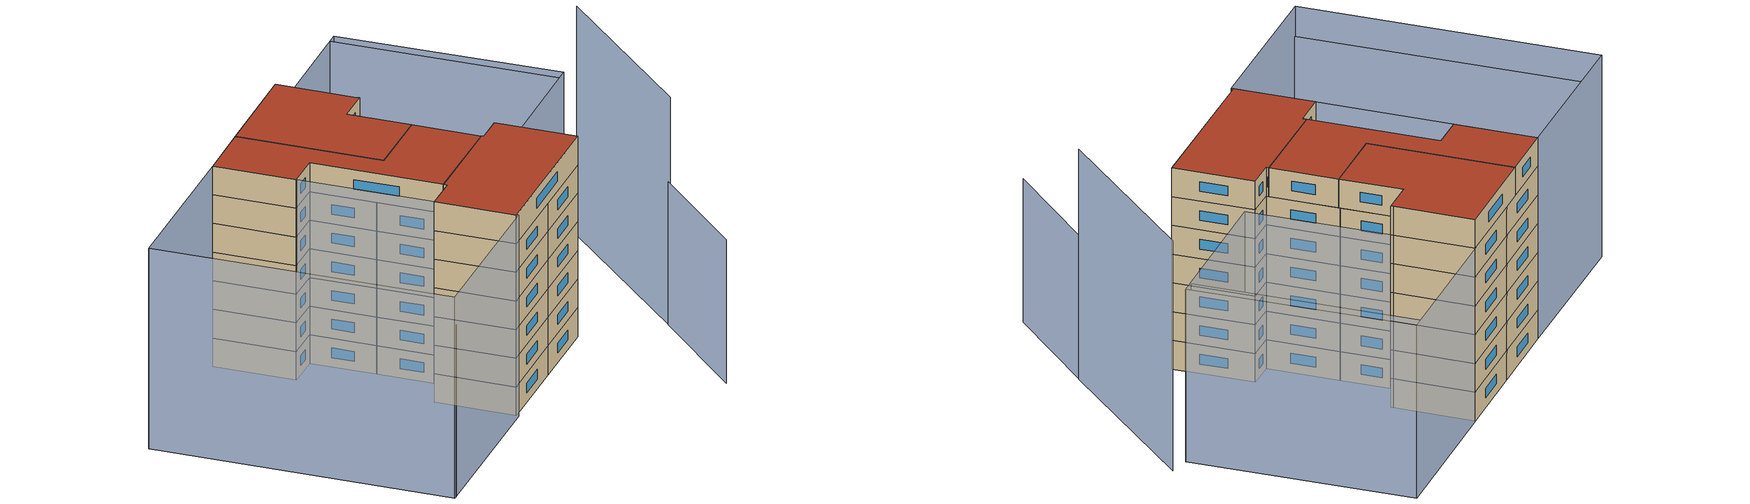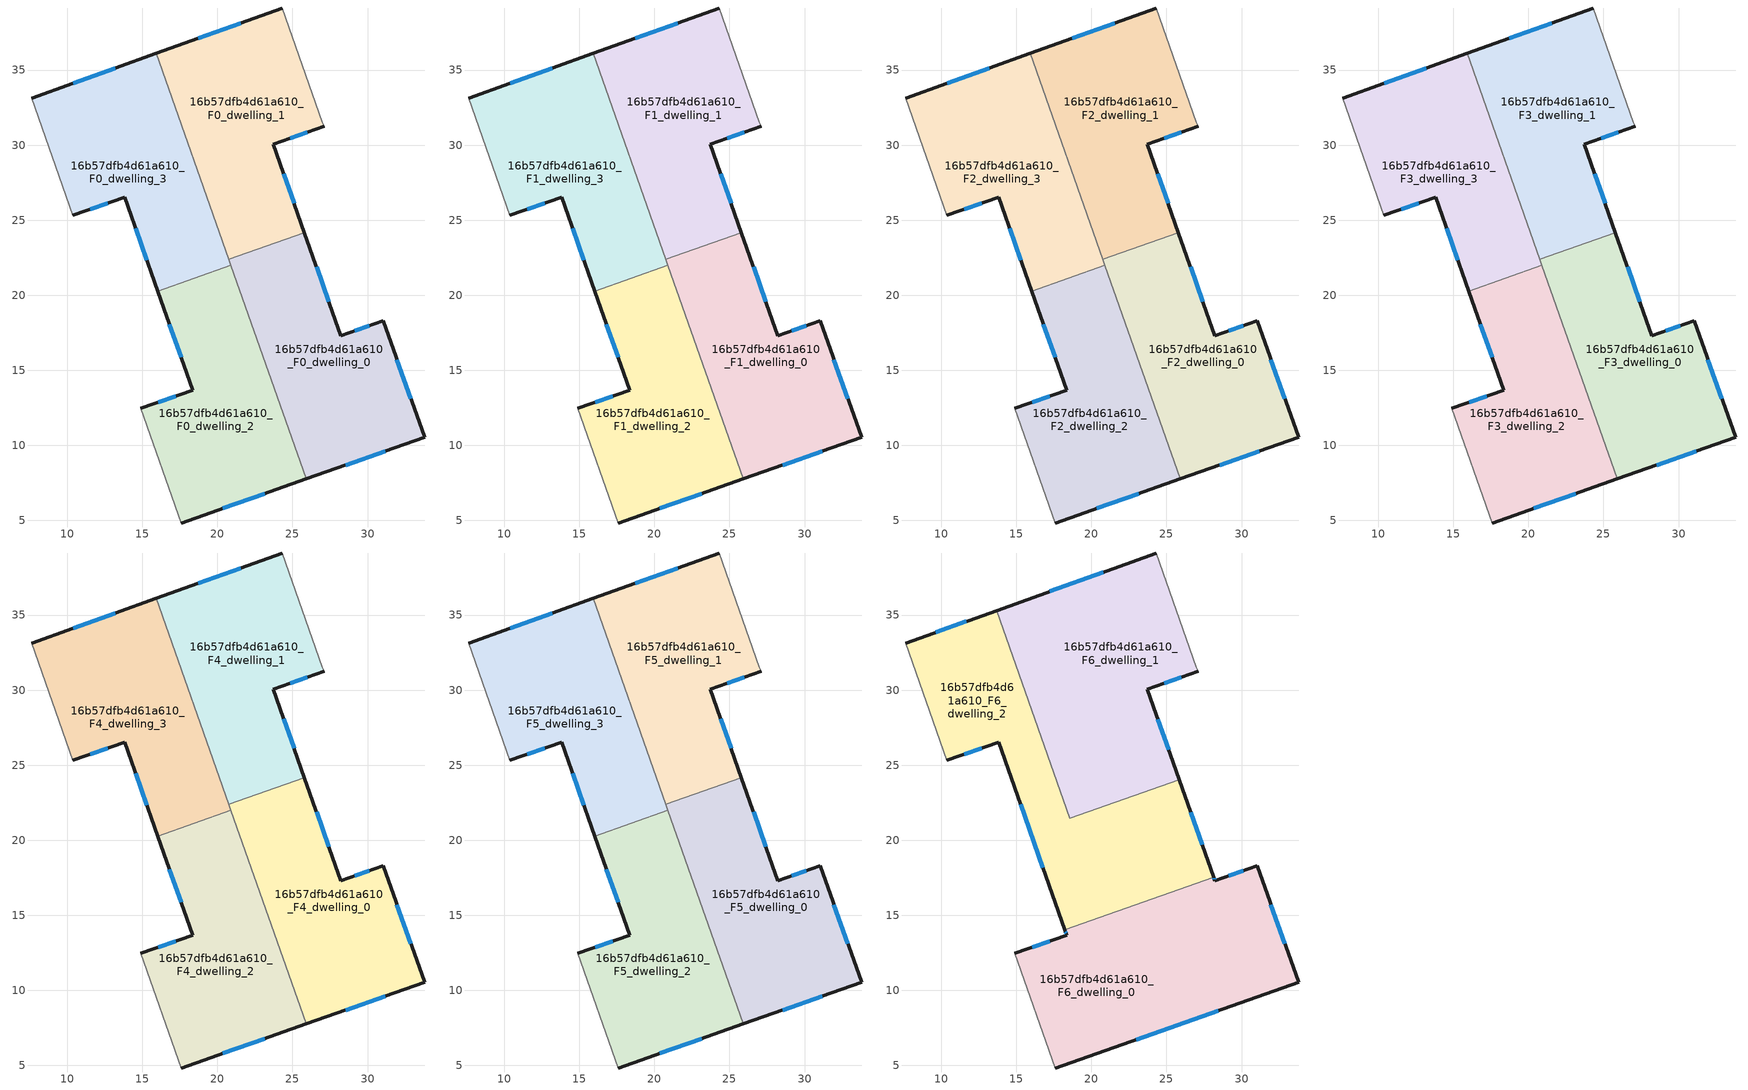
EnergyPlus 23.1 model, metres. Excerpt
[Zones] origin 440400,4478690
16b57dfb4d61a610_F0_dwelling_0
 floor ground (EU_floor_Construction): 31.04,18.29 33.81,10.54 25.92,7.76 20.77,22.39 25.8,24.17 28.23,17.31 z0
 wall outside (EU_wall_Construction): 25.92,7.76 33.81,10.54 31.04,18.29 28.23,17.31 25.8,24.17 z0:3
 wall to 16b57dfb4d61a610_F0_dwelling_1 (EU_wall_Construction): 25.8,24.17 20.77,22.39 z0:3
 wall to 16b57dfb4d61a610_F0_dwelling_2 (EU_wall_Construction): 20.91,21.99 25.92,7.76 z0:3
 wall to 16b57dfb4d61a610_F0_dwelling_3 (EU_wall_Construction): 20.77,22.39 20.91,21.99 z0:3
 window (EU_Window_Construction): 28.54,8.68 31.2,9.62 / 27.42,19.58 26.6,21.89 / 30.11,17.96 29.16,17.63 / 32.89,13.11 31.96,15.72 z0.99:2.01
16b57dfb4d61a610_F0_dwelling_1
 floor ground (EU_floor_Construction): 24.33,39.13 27,31.51 27.11,31.25 23.72,30.06 25.8,24.17 20.77,22.39 15.93,36.11 z0
 wall outside (EU_wall_Construction): 24.33,39.13 15.93,36.11 / 25.8,24.17 23.72,30.06 27.11,31.25 z0:3
 wall adiabatic (EU_wall_Construction): 27.11,31.25 27,31.51 24.33,39.13 z0:3
 wall to 16b57dfb4d61a610_F0_dwelling_3 (EU_wall_Construction): 15.93,36.11 20.77,22.39 z0:3
 window (EU_Window_Construction): 21.55,38.13 18.71,37.11 / 24.84,30.45 25.98,30.86 / 25.11,26.12 24.41,28.1 z0.99:2.01
16b57dfb4d61a610_F0_dwelling_2
 floor ground (EU_floor_Construction): 20.91,21.99 25.92,7.76 17.6,4.83 14.91,12.48 18.35,13.67 16.03,20.27 z0
 wall outside (EU_wall_Construction): 17.6,4.83 25.92,7.76 / 16.03,20.27 18.35,13.67 14.91,12.48 z0:3
 wall to 16b57dfb4d61a610_F0_dwelling_3 (EU_wall_Construction): 20.91,21.99 16.03,20.27 z0:3
 wall adiabatic (EU_wall_Construction): 14.91,12.48 17.6,4.83 z0:3
 window (EU_Window_Construction): 20.36,5.8 23.17,6.79 / 17.21,13.28 16.05,12.87 / 16.8,18.08 17.58,15.86 z0.99:2.01
16b57dfb4d61a610_F0_dwelling_3
 floor ground (EU_floor_Construction): 15.93,36.11 20.91,21.99 16.03,20.27 13.83,26.52 10.38,25.31 7.64,33.13 z0
 wall outside (EU_wall_Construction): 15.93,36.11 7.64,33.13 / 10.38,25.31 13.83,26.52 16.03,20.27 z0:3
 wall adiabatic (EU_wall_Construction): 7.64,33.13 10.38,25.31 z0:3
 window (EU_Window_Construction): 13.18,35.12 10.39,34.12 / 14.55,24.45 15.3,22.34 / 11.52,25.71 12.68,26.12 z0.99:2.01
16b57dfb4d61a610_F1_dwelling_0
 floor to 16b57dfb4d61a610_F0_dwelling_0 (EU_floor_Construction): 31.04,18.29 33.81,10.54 25.92,7.76 20.77,22.39 25.8,24.17 28.23,17.31 z3
 wall outside (EU_wall_Construction): 25.92,7.76 33.81,10.54 31.04,18.29 28.23,17.31 25.8,24.17 z3:6
 wall to 16b57dfb4d61a610_F1_dwelling_1 (EU_wall_Construction): 25.8,24.17 20.77,22.39 z3:6
 wall to 16b57dfb4d61a610_F1_dwelling_2 (EU_wall_Construction): 20.91,21.99 25.92,7.76 z3:6
 wall to 16b57dfb4d61a610_F1_dwelling_3 (EU_wall_Construction): 20.77,22.39 20.91,21.99 z3:6
 window (EU_Window_Construction): 28.54,8.68 31.2,9.62 / 27.42,19.58 26.6,21.89 / 30.11,17.96 29.16,17.63 / 32.89,13.11 31.96,15.72 z3.99:5.01
16b57dfb4d61a610_F1_dwelling_1
 floor to 16b57dfb4d61a610_F0_dwelling_1 (EU_floor_Construction): 24.33,39.13 27,31.51 27.11,31.25 23.72,30.06 25.8,24.17 20.77,22.39 15.93,36.11 z3
 wall outside (EU_wall_Construction): 24.33,39.13 15.93,36.11 / 25.8,24.17 23.72,30.06 27.11,31.25 z3:6
 wall adiabatic (EU_wall_Construction): 27.11,31.25 27,31.51 24.33,39.13 z3:6
 wall to 16b57dfb4d61a610_F1_dwelling_3 (EU_wall_Construction): 15.93,36.11 20.77,22.39 z3:6
 window (EU_Window_Construction): 21.55,38.13 18.71,37.11 / 24.84,30.45 25.98,30.86 / 25.11,26.12 24.41,28.1 z3.99:5.01
16b57dfb4d61a610_F1_dwelling_2
 floor to 16b57dfb4d61a610_F0_dwelling_2 (EU_floor_Construction): 20.91,21.99 25.92,7.76 17.6,4.83 14.91,12.48 18.35,13.67 16.03,20.27 z3
 wall outside (EU_wall_Construction): 17.6,4.83 25.92,7.76 / 16.03,20.27 18.35,13.67 14.91,12.48 z3:6
 wall to 16b57dfb4d61a610_F1_dwelling_3 (EU_wall_Construction): 20.91,21.99 16.03,20.27 z3:6
 wall adiabatic (EU_wall_Construction): 14.91,12.48 17.6,4.83 z3:6
 window (EU_Window_Construction): 20.36,5.8 23.17,6.79 / 17.21,13.28 16.05,12.87 / 16.8,18.08 17.58,15.86 z3.99:5.01
16b57dfb4d61a610_F1_dwelling_3
 floor to 16b57dfb4d61a610_F0_dwelling_3 (EU_floor_Construction): 15.93,36.11 20.91,21.99 16.03,20.27 13.83,26.52 10.38,25.31 7.64,33.13 z3
 wall outside (EU_wall_Construction): 15.93,36.11 7.64,33.13 / 10.38,25.31 13.83,26.52 16.03,20.27 z3:6
 wall adiabatic (EU_wall_Construction): 7.64,33.13 10.38,25.31 z3:6
 window (EU_Window_Construction): 13.18,35.12 10.39,34.12 / 14.55,24.45 15.3,22.34 / 11.52,25.71 12.68,26.12 z3.99:5.01
16b57dfb4d61a610_F2_dwelling_0
 floor to 16b57dfb4d61a610_F1_dwelling_0 (EU_floor_Construction): 31.04,18.29 33.81,10.54 25.92,7.76 20.77,22.39 25.8,24.17 28.23,17.31 z6
 wall outside (EU_wall_Construction): 25.92,7.76 33.81,10.54 31.04,18.29 28.23,17.31 25.8,24.17 z6:9
 wall to 16b57dfb4d61a610_F2_dwelling_1 (EU_wall_Construction): 25.8,24.17 20.77,22.39 z6:9
 wall to 16b57dfb4d61a610_F2_dwelling_2 (EU_wall_Construction): 20.91,21.99 25.92,7.76 z6:9
 wall to 16b57dfb4d61a610_F2_dwelling_3 (EU_wall_Construction): 20.77,22.39 20.91,21.99 z6:9
 window (EU_Window_Construction): 28.54,8.68 31.2,9.62 / 27.42,19.58 26.6,21.89 / 30.11,17.96 29.16,17.63 / 32.89,13.11 31.96,15.72 z6.99:8.01
16b57dfb4d61a610_F2_dwelling_1
 floor to 16b57dfb4d61a610_F1_dwelling_1 (EU_floor_Construction): 24.33,39.13 27,31.51 27.11,31.25 23.72,30.06 25.8,24.17 20.77,22.39 15.93,36.11 z6
 wall outside (EU_wall_Construction): 24.33,39.13 15.93,36.11 / 25.8,24.17 23.72,30.06 27.11,31.25 z6:9
 wall adiabatic (EU_wall_Construction): 27.11,31.25 27,31.51 24.33,39.13 z6:9
 wall to 16b57dfb4d61a610_F2_dwelling_3 (EU_wall_Construction): 15.93,36.11 20.77,22.39 z6:9
 window (EU_Window_Construction): 21.55,38.13 18.71,37.11 / 24.84,30.45 25.98,30.86 / 25.11,26.12 24.41,28.1 z6.99:8.01
16b57dfb4d61a610_F2_dwelling_2
 floor to 16b57dfb4d61a610_F1_dwelling_2 (EU_floor_Construction): 20.91,21.99 25.92,7.76 17.6,4.83 14.91,12.48 18.35,13.67 16.03,20.27 z6
 wall outside (EU_wall_Construction): 17.6,4.83 25.92,7.76 / 16.03,20.27 18.35,13.67 14.91,12.48 z6:9
 wall to 16b57dfb4d61a610_F2_dwelling_3 (EU_wall_Construction): 20.91,21.99 16.03,20.27 z6:9
 wall adiabatic (EU_wall_Construction): 14.91,12.48 17.6,4.83 z6:9
 window (EU_Window_Construction): 20.36,5.8 23.17,6.79 / 17.21,13.28 16.05,12.87 / 16.8,18.08 17.58,15.86 z6.99:8.01
16b57dfb4d61a610_F2_dwelling_3
 floor to 16b57dfb4d61a610_F1_dwelling_3 (EU_floor_Construction): 15.93,36.11 20.91,21.99 16.03,20.27 13.83,26.52 10.38,25.31 7.64,33.13 z6
 wall outside (EU_wall_Construction): 15.93,36.11 7.64,33.13 / 10.38,25.31 13.83,26.52 16.03,20.27 z6:9
 wall adiabatic (EU_wall_Construction): 7.64,33.13 10.38,25.31 z6:9
 window (EU_Window_Construction): 13.18,35.12 10.39,34.12 / 14.55,24.45 15.3,22.34 / 11.52,25.71 12.68,26.12 z6.99:8.01
16b57dfb4d61a610_F3_dwelling_0
 floor to 16b57dfb4d61a610_F2_dwelling_0 (EU_floor_Construction): 31.04,18.29 33.81,10.54 25.92,7.76 20.77,22.39 25.8,24.17 28.23,17.31 z9
 wall outside (EU_wall_Construction): 25.92,7.76 33.81,10.54 31.04,18.29 28.23,17.31 25.8,24.17 z9:12
 wall to 16b57dfb4d61a610_F3_dwelling_1 (EU_wall_Construction): 25.8,24.17 20.77,22.39 z9:12
 wall to 16b57dfb4d61a610_F3_dwelling_2 (EU_wall_Construction): 20.91,21.99 25.92,7.76 z9:12
 wall to 16b57dfb4d61a610_F3_dwelling_3 (EU_wall_Construction): 20.77,22.39 20.91,21.99 z9:12
 window (EU_Window_Construction): 28.54,8.68 31.2,9.62 / 27.42,19.58 26.6,21.89 / 30.11,17.96 29.16,17.63 / 32.89,13.11 31.96,15.72 z9.99:11.01
16b57dfb4d61a610_F3_dwelling_1
 floor to 16b57dfb4d61a610_F2_dwelling_1 (EU_floor_Construction): 24.33,39.13 27,31.51 27.11,31.25 23.72,30.06 25.8,24.17 20.77,22.39 15.93,36.11 z9
 wall outside (EU_wall_Construction): 24.33,39.13 15.93,36.11 / 25.8,24.17 23.72,30.06 27.11,31.25 z9:12
 wall adiabatic (EU_wall_Construction): 27.11,31.25 27,31.51 24.33,39.13 z9:12
 wall to 16b57dfb4d61a610_F3_dwelling_3 (EU_wall_Construction): 15.93,36.11 20.77,22.39 z9:12
 window (EU_Window_Construction): 21.55,38.13 18.71,37.11 / 24.84,30.45 25.98,30.86 / 25.11,26.12 24.41,28.1 z9.99:11.01
16b57dfb4d61a610_F3_dwelling_2
 floor to 16b57dfb4d61a610_F2_dwelling_2 (EU_floor_Construction): 20.91,21.99 25.92,7.76 17.6,4.83 14.91,12.48 18.35,13.67 16.03,20.27 z9
 wall outside (EU_wall_Construction): 17.6,4.83 25.92,7.76 / 16.03,20.27 18.35,13.67 14.91,12.48 z9:12
 wall to 16b57dfb4d61a610_F3_dwelling_3 (EU_wall_Construction): 20.91,21.99 16.03,20.27 z9:12
 wall adiabatic (EU_wall_Construction): 14.91,12.48 17.6,4.83 z9:12
 window (EU_Window_Construction): 20.36,5.8 23.17,6.79 / 17.21,13.28 16.05,12.87 / 16.8,18.08 17.58,15.86 z9.99:11.01
16b57dfb4d61a610_F3_dwelling_3
 floor to 16b57dfb4d61a610_F2_dwelling_3 (EU_floor_Construction): 15.93,36.11 20.91,21.99 16.03,20.27 13.83,26.52 10.38,25.31 7.64,33.13 z9
 wall outside (EU_wall_Construction): 15.93,36.11 7.64,33.13 / 10.38,25.31 13.83,26.52 16.03,20.27 z9:12
 wall adiabatic (EU_wall_Construction): 7.64,33.13 10.38,25.31 z9:12
 window (EU_Window_Construction): 13.18,35.12 10.39,34.12 / 14.55,24.45 15.3,22.34 / 11.52,25.71 12.68,26.12 z9.99:11.01
16b57dfb4d61a610_F4_dwelling_0
 floor to 16b57dfb4d61a610_F3_dwelling_0 (EU_floor_Construction): 31.04,18.29 33.81,10.54 25.92,7.76 20.77,22.39 25.8,24.17 28.23,17.31 z12
 wall outside (EU_wall_Construction): 25.92,7.76 33.81,10.54 31.04,18.29 28.23,17.31 25.8,24.17 z12:15
 wall to 16b57dfb4d61a610_F4_dwelling_1 (EU_wall_Construction): 25.8,24.17 20.77,22.39 z12:15
 wall to 16b57dfb4d61a610_F4_dwelling_2 (EU_wall_Construction): 20.91,21.99 25.92,7.76 z12:15
 wall to 16b57dfb4d61a610_F4_dwelling_3 (EU_wall_Construction): 20.77,22.39 20.91,21.99 z12:15
 window (EU_Window_Construction): 28.54,8.68 31.2,9.62 / 27.42,19.58 26.6,21.89 / 30.11,17.96 29.16,17.63 / 32.89,13.11 31.96,15.72 z12.99:14.01
16b57dfb4d61a610_F4_dwelling_1
 floor to 16b57dfb4d61a610_F3_dwelling_1 (EU_floor_Construction): 24.33,39.13 27,31.51 27.11,31.25 23.72,30.06 25.8,24.17 20.77,22.39 15.93,36.11 z12
 wall outside (EU_wall_Construction): 24.33,39.13 15.93,36.11 / 25.8,24.17 23.72,30.06 27.11,31.25 z12:15
 wall adiabatic (EU_wall_Construction): 27.11,31.25 27,31.51 24.33,39.13 z12:15
 wall to 16b57dfb4d61a610_F4_dwelling_3 (EU_wall_Construction): 15.93,36.11 20.77,22.39 z12:15
 window (EU_Window_Construction): 21.55,38.13 18.71,37.11 / 24.84,30.45 25.98,30.86 / 25.11,26.12 24.41,28.1 z12.99:14.01
16b57dfb4d61a610_F4_dwelling_2
 floor to 16b57dfb4d61a610_F3_dwelling_2 (EU_floor_Construction): 20.91,21.99 25.92,7.76 17.6,4.83 14.91,12.48 18.35,13.67 16.03,20.27 z12
 wall outside (EU_wall_Construction): 17.6,4.83 25.92,7.76 / 16.03,20.27 18.35,13.67 14.91,12.48 z12:15
 wall to 16b57dfb4d61a610_F4_dwelling_3 (EU_wall_Construction): 20.91,21.99 16.03,20.27 z12:15
 wall adiabatic (EU_wall_Construction): 14.91,12.48 17.6,4.83 z12:15
 window (EU_Window_Construction): 20.36,5.8 23.17,6.79 / 17.21,13.28 16.05,12.87 / 16.8,18.08 17.58,15.86 z12.99:14.01
16b57dfb4d61a610_F4_dwelling_3
 floor to 16b57dfb4d61a610_F3_dwelling_3 (EU_floor_Construction): 15.93,36.11 20.91,21.99 16.03,20.27 13.83,26.52 10.38,25.31 7.64,33.13 z12
 wall outside (EU_wall_Construction): 15.93,36.11 7.64,33.13 / 10.38,25.31 13.83,26.52 16.03,20.27 z12:15
 wall adiabatic (EU_wall_Construction): 7.64,33.13 10.38,25.31 z12:15
 window (EU_Window_Construction): 13.18,35.12 10.39,34.12 / 14.55,24.45 15.3,22.34 / 11.52,25.71 12.68,26.12 z12.99:14.01
16b57dfb4d61a610_F5_dwelling_0
 floor to 16b57dfb4d61a610_F4_dwelling_0 (EU_floor_Construction): 31.04,18.29 33.81,10.54 25.92,7.76 20.77,22.39 25.8,24.17 28.23,17.31 z15
 wall outside (EU_wall_Construction): 25.92,7.76 33.81,10.54 31.04,18.29 28.23,17.31 25.8,24.17 z15:18
 wall to 16b57dfb4d61a610_F5_dwelling_1 (EU_wall_Construction): 25.8,24.17 20.77,22.39 z15:18
 wall to 16b57dfb4d61a610_F5_dwelling_2 (EU_wall_Construction): 20.91,21.99 25.92,7.76 z15:18
 wall to 16b57dfb4d61a610_F5_dwelling_3 (EU_wall_Construction): 20.77,22.39 20.91,21.99 z15:18
 window (EU_Window_Construction): 28.54,8.68 31.2,9.62 / 27.42,19.58 26.6,21.89 / 30.11,17.96 29.16,17.63 / 32.89,13.11 31.96,15.72 z15.99:17.01
16b57dfb4d61a610_F5_dwelling_1
 floor to 16b57dfb4d61a610_F4_dwelling_1 (EU_floor_Construction): 24.33,39.13 27,31.51 27.11,31.25 23.72,30.06 25.8,24.17 20.77,22.39 15.93,36.11 z15
 wall outside (EU_wall_Construction): 24.33,39.13 15.93,36.11 / 25.8,24.17 23.72,30.06 27.11,31.25 z15:18
 wall adiabatic (EU_wall_Construction): 27.11,31.25 27,31.51 24.33,39.13 z15:18
 wall to 16b57dfb4d61a610_F5_dwelling_3 (EU_wall_Construction): 15.93,36.11 20.77,22.39 z15:18
 window (EU_Window_Construction): 21.55,38.13 18.71,37.11 / 24.84,30.45 25.98,30.86 / 25.11,26.12 24.41,28.1 z15.99:17.01
16b57dfb4d61a610_F5_dwelling_2
 floor to 16b57dfb4d61a610_F4_dwelling_2 (EU_floor_Construction): 20.91,21.99 25.92,7.76 17.6,4.83 14.91,12.48 18.35,13.67 16.03,20.27 z15
 wall outside (EU_wall_Construction): 17.6,4.83 25.92,7.76 / 16.03,20.27 18.35,13.67 14.91,12.48 z15:18
 wall to 16b57dfb4d61a610_F5_dwelling_3 (EU_wall_Construction): 20.91,21.99 16.03,20.27 z15:18
 wall adiabatic (EU_wall_Construction): 14.91,12.48 17.6,4.83 z15:18
 window (EU_Window_Construction): 20.36,5.8 23.17,6.79 / 17.21,13.28 16.05,12.87 / 16.8,18.08 17.58,15.86 z15.99:17.01
16b57dfb4d61a610_F5_dwelling_3
 floor to 16b57dfb4d61a610_F4_dwelling_3 (EU_floor_Construction): 15.93,36.11 20.91,21.99 16.03,20.27 13.83,26.52 10.38,25.31 7.64,33.13 z15
 wall outside (EU_wall_Construction): 15.93,36.11 7.64,33.13 / 10.38,25.31 13.83,26.52 16.03,20.27 z15:18
 wall adiabatic (EU_wall_Construction): 7.64,33.13 10.38,25.31 z15:18
 window (EU_Window_Construction): 13.18,35.12 10.39,34.12 / 14.55,24.45 15.3,22.34 / 11.52,25.71 12.68,26.12 z15.99:17.01
16b57dfb4d61a610_F6_dwelling_0
 floor to 16b57dfb4d61a610_F5_dwelling_0 (EU_floor_Construction): 31.04,18.29 33.81,10.54 25.92,7.76 23.1,15.76 28.15,17.54 28.23,17.31 z18
 floor to 16b57dfb4d61a610_F5_dwelling_2 (EU_floor_Construction): 23.1,15.76 25.92,7.76 17.6,4.83 14.91,12.48 18.35,13.67 18.22,14.04 z18
 wall outside (EU_wall_Construction): 17.6,4.83 33.81,10.54 31.04,18.29 28.23,17.31 28.15,17.54 / 18.22,14.04 18.35,13.67 14.91,12.48 z18:21
 wall to 16b57dfb4d61a610_F6_dwelling_2 (EU_wall_Construction): 28.15,17.54 18.22,14.04 z18:21
 wall adiabatic (EU_wall_Construction): 14.91,12.48 17.6,4.83 z18:21
 window (EU_Window_Construction): 28.2,17.39 28.17,17.46 / 30.11,17.96 29.16,17.63 / 32.89,13.11 31.96,15.72 / 22.98,6.72 28.44,8.65 / 17.21,13.28 16.05,12.87 / 18.27,13.92 18.31,13.79 z18.99:20.01
 roof outside (EU_roof_Construction): 33.81,10.54 31.04,18.29 28.23,17.31 28.15,17.54 18.22,14.04 18.35,13.67 14.91,12.48 17.6,4.83 z21
16b57dfb4d61a610_F6_dwelling_1
 floor to 16b57dfb4d61a610_F5_dwelling_1 (EU_floor_Construction): 24.33,39.13 27,31.51 27.11,31.25 23.72,30.06 25.8,24.17 20.77,22.39 15.93,36.11 z18
 floor to 16b57dfb4d61a610_F5_dwelling_0 (EU_floor_Construction): 25.8,24.17 25.85,24.02 20.82,22.25 20.77,22.39 z18
 floor to 16b57dfb4d61a610_F5_dwelling_3 (EU_floor_Construction): 15.93,36.11 20.82,22.25 18.56,21.46 13.68,35.3 z18
 wall outside (EU_wall_Construction): 24.33,39.13 13.68,35.3 / 25.85,24.02 23.72,30.06 27.11,31.25 z18:21
 wall to 16b57dfb4d61a610_F6_dwelling_2 (EU_wall_Construction): 13.68,35.3 18.56,21.46 25.85,24.02 z18:21
 wall adiabatic (EU_wall_Construction): 27.11,31.25 27,31.51 24.33,39.13 z18:21
 window (EU_Window_Construction): 20.8,37.86 17.21,36.57 / 24.84,30.45 25.98,30.86 / 25.14,26.02 24.42,28.06 z18.99:20.01
 roof outside (EU_roof_Construction): 25.85,24.02 23.72,30.06 27.11,31.25 27,31.51 24.33,39.13 13.68,35.3 18.56,21.46 z21
16b57dfb4d61a610_F6_dwelling_2
 floor to 16b57dfb4d61a610_F5_dwelling_3 (EU_floor_Construction): 13.68,35.3 18.56,21.46 20.82,22.25 20.91,21.99 16.03,20.27 13.83,26.52 10.38,25.31 7.64,33.13 z18
 floor to 16b57dfb4d61a610_F5_dwelling_0 (EU_floor_Construction): 25.85,24.02 28.15,17.54 23.1,15.76 20.82,22.25 z18
 floor to 16b57dfb4d61a610_F5_dwelling_2 (EU_floor_Construction): 20.91,21.99 23.1,15.76 18.22,14.04 16.03,20.27 z18
 wall outside (EU_wall_Construction): 13.68,35.3 7.64,33.13 / 28.15,17.54 25.85,24.02 / 10.38,25.31 13.83,26.52 18.22,14.04 z18:21
 wall adiabatic (EU_wall_Construction): 7.64,33.13 10.38,25.31 z18:21
 window (EU_Window_Construction): 11.68,34.58 9.64,33.85 / 27.38,19.69 26.61,21.87 / 15.28,22.38 16.76,18.18 / 11.52,25.71 12.68,26.12 z18.99:20.01
 roof outside (EU_roof_Construction): 28.15,17.54 25.85,24.02 18.56,21.46 13.68,35.3 7.64,33.13 10.38,25.31 13.83,26.52 18.22,14.04 z21
shading: 35.09,-6.2 40.99,5.49 z0:15; 40.87,5.14 49.89,23.66 z0:24; -8.95,27.18 1.18,-1.25 / 46.53,23.11 38.92,44.4 / 24.26,39.11 39.98,44.78 / 39.98,44.78 47.68,23.43 / 47.68,23.43 31.96,17.76 / 31.96,17.76 24.26,39.11 z0:18; 7.64,33.13 17.69,4.6 / 17.69,4.6 0.9,-1.31 / 0.9,-1.31 -9.15,27.21 / -9.15,27.21 7.64,33.13 z0:21
[Building]
EU S2 Campaign: North Axis=0; Terrain=City; Solar Distribution=FullExterior
[Site:Location]
Madrid: Latitude=40.5; Longitude=-3.5; Time Zone=1; Elevation=609
[SizingPeriod:WeatherFileDays]
AnnualSizingPeriod: Begin Month=1; Begin Day of Month=1; End Month=12; End Day of Month=31; Day of Week for Start Day=Monday; Use Weather File Daylight Saving Period=No; Use Weather File Rain and Snow Indicators=No
[MATERIAL]
EU_InternalMass_Material: Roughness=MediumRough; Thickness=0.1; Conductivity=1; Density=1800; Specific Heat=900; Thermal Absorptance=0.9; Solar Absorptance=0.7; Visible Absorptance=0.7
[MATERIAL:NOMASS] Roughness=MediumRough; Thermal Absorptance=0.9; Solar Absorptance=0.7; Visible Absorptance=0.7
Name | Thermal Resistance
EU_wall_NoMass | 0.609216
EU_roof_NoMass | 0.513268
EU_floor_NoMass | 0.568163
[WINDOWMATERIAL:SIMPLEGLAZINGSYSTEM]
EU_Window_SimpleGlazing: UFactor=5.50606; Solar Heat Gain Coefficient=0.85; Visible Transmittance=0.85
[CONSTRUCTION]
EU_wall_Construction: EU_wall_NoMass
EU_roof_Construction: EU_roof_NoMass
EU_floor_Construction: EU_floor_NoMass
EU_InternalMass_Construction: EU_InternalMass_Material
EU_Window_Construction: EU_Window_SimpleGlazing
[ZONE] Type=1; Multiplier=1; Ceiling Height=autocalculate; Floor Area=autocalculate; Part of Total Floor Area=Yes
Name | Volume
16b57dfb4d61a610_F0_dwelling_0; 16b57dfb4d61a610_F1_dwelling_0; 16b57dfb4d61a610_F2_dwelling_0; 16b57dfb4d61a610_F3_dwelling_0; 16b57dfb4d61a610_F4_dwelling_0; 16b57dfb4d61a610_F5_dwelling_0 | 322.795
16b57dfb4d61a610_F6_dwelling_0 | 430.403
16b57dfb4d61a610_F0_dwelling_1; 16b57dfb4d61a610_F1_dwelling_1; 16b57dfb4d61a610_F2_dwelling_1; 16b57dfb4d61a610_F3_dwelling_1; 16b57dfb4d61a610_F4_dwelling_1; 16b57dfb4d61a610_F5_dwelling_1 | 322.802
16b57dfb4d61a610_F6_dwelling_1 | 430.425
16b57dfb4d61a610_F0_dwelling_2; 16b57dfb4d61a610_F1_dwelling_2; 16b57dfb4d61a610_F2_dwelling_2; 16b57dfb4d61a610_F3_dwelling_2; 16b57dfb4d61a610_F4_dwelling_2; 16b57dfb4d61a610_F5_dwelling_2 | 322.801
16b57dfb4d61a610_F6_dwelling_2 | 430.404
16b57dfb4d61a610_F0_dwelling_3; 16b57dfb4d61a610_F1_dwelling_3; 16b57dfb4d61a610_F2_dwelling_3; 16b57dfb4d61a610_F3_dwelling_3; 16b57dfb4d61a610_F4_dwelling_3; 16b57dfb4d61a610_F5_dwelling_3 | 322.828
[INTERNALMASS] Construction=EU_InternalMass_Construction
Name | Zone or ZoneList | Surface Area
16b57dfb4d61a610_F0_dwelling_0_EU_InternalMass | 16b57dfb4d61a610_F0_dwelling_0 | 107.598
16b57dfb4d61a610_F0_dwelling_1_EU_InternalMass | 16b57dfb4d61a610_F0_dwelling_1 | 107.601
16b57dfb4d61a610_F0_dwelling_2_EU_InternalMass | 16b57dfb4d61a610_F0_dwelling_2 | 107.6
16b57dfb4d61a610_F0_dwelling_3_EU_InternalMass | 16b57dfb4d61a610_F0_dwelling_3 | 107.609
16b57dfb4d61a610_F1_dwelling_0_EU_InternalMass | 16b57dfb4d61a610_F1_dwelling_0 | 107.598
16b57dfb4d61a610_F1_dwelling_1_EU_InternalMass | 16b57dfb4d61a610_F1_dwelling_1 | 107.601
16b57dfb4d61a610_F1_dwelling_2_EU_InternalMass | 16b57dfb4d61a610_F1_dwelling_2 | 107.6
16b57dfb4d61a610_F1_dwelling_3_EU_InternalMass | 16b57dfb4d61a610_F1_dwelling_3 | 107.609
16b57dfb4d61a610_F2_dwelling_0_EU_InternalMass | 16b57dfb4d61a610_F2_dwelling_0 | 107.598
16b57dfb4d61a610_F2_dwelling_1_EU_InternalMass | 16b57dfb4d61a610_F2_dwelling_1 | 107.601
16b57dfb4d61a610_F2_dwelling_2_EU_InternalMass | 16b57dfb4d61a610_F2_dwelling_2 | 107.6
16b57dfb4d61a610_F2_dwelling_3_EU_InternalMass | 16b57dfb4d61a610_F2_dwelling_3 | 107.609
16b57dfb4d61a610_F3_dwelling_0_EU_InternalMass | 16b57dfb4d61a610_F3_dwelling_0 | 107.598
16b57dfb4d61a610_F3_dwelling_1_EU_InternalMass | 16b57dfb4d61a610_F3_dwelling_1 | 107.601
16b57dfb4d61a610_F3_dwelling_2_EU_InternalMass | 16b57dfb4d61a610_F3_dwelling_2 | 107.6
16b57dfb4d61a610_F3_dwelling_3_EU_InternalMass | 16b57dfb4d61a610_F3_dwelling_3 | 107.609
16b57dfb4d61a610_F4_dwelling_0_EU_InternalMass | 16b57dfb4d61a610_F4_dwelling_0 | 107.598
16b57dfb4d61a610_F4_dwelling_1_EU_InternalMass | 16b57dfb4d61a610_F4_dwelling_1 | 107.601
16b57dfb4d61a610_F4_dwelling_2_EU_InternalMass | 16b57dfb4d61a610_F4_dwelling_2 | 107.6
16b57dfb4d61a610_F4_dwelling_3_EU_InternalMass | 16b57dfb4d61a610_F4_dwelling_3 | 107.609
16b57dfb4d61a610_F5_dwelling_0_EU_InternalMass | 16b57dfb4d61a610_F5_dwelling_0 | 107.598
16b57dfb4d61a610_F5_dwelling_1_EU_InternalMass | 16b57dfb4d61a610_F5_dwelling_1 | 107.601
16b57dfb4d61a610_F5_dwelling_2_EU_InternalMass | 16b57dfb4d61a610_F5_dwelling_2 | 107.6
16b57dfb4d61a610_F5_dwelling_3_EU_InternalMass | 16b57dfb4d61a610_F5_dwelling_3 | 107.609
16b57dfb4d61a610_F6_dwelling_0_EU_InternalMass | 16b57dfb4d61a610_F6_dwelling_0 | 143.463
16b57dfb4d61a610_F6_dwelling_1_EU_InternalMass | 16b57dfb4d61a610_F6_dwelling_1 | 143.475
16b57dfb4d61a610_F6_dwelling_2_EU_InternalMass | 16b57dfb4d61a610_F6_dwelling_2 | 143.468
[OTHEREQUIPMENT] Fuel Type=Electricity; Design Level Calculation Method=Watts/Area; Power per Zone Floor Area=1; Fraction Latent=0; Fraction Radiant=0; Fraction Lost=0; Carbon Dioxide Generation Rate=0; EndUse Subcategory=EU_Step8_InternalGains
Name | Zone or ZoneList or Space or SpaceList | Schedule
EU_Step8_InternalGain_16b57dfb4d61a610_F0_dwelling_0_f000 | 16b57dfb4d61a610_F0_dwelling_0 | EU_Step8_GainSchedule_16b57dfb4d61a610_F0_dwelling_0_f000
EU_Step8_InternalGain_16b57dfb4d61a610_F0_dwelling_1_f000 | 16b57dfb4d61a610_F0_dwelling_1 | EU_Step8_GainSchedule_16b57dfb4d61a610_F0_dwelling_1_f000
EU_Step8_InternalGain_16b57dfb4d61a610_F0_dwelling_2_f000 | 16b57dfb4d61a610_F0_dwelling_2 | EU_Step8_GainSchedule_16b57dfb4d61a610_F0_dwelling_2_f000
EU_Step8_InternalGain_16b57dfb4d61a610_F0_dwelling_3_f000 | 16b57dfb4d61a610_F0_dwelling_3 | EU_Step8_GainSchedule_16b57dfb4d61a610_F0_dwelling_3_f000
EU_Step8_InternalGain_16b57dfb4d61a610_F1_dwelling_0_f000 | 16b57dfb4d61a610_F1_dwelling_0 | EU_Step8_GainSchedule_16b57dfb4d61a610_F1_dwelling_0_f000
EU_Step8_InternalGain_16b57dfb4d61a610_F1_dwelling_1_f000 | 16b57dfb4d61a610_F1_dwelling_1 | EU_Step8_GainSchedule_16b57dfb4d61a610_F1_dwelling_1_f000
EU_Step8_InternalGain_16b57dfb4d61a610_F1_dwelling_2_f000 | 16b57dfb4d61a610_F1_dwelling_2 | EU_Step8_GainSchedule_16b57dfb4d61a610_F1_dwelling_2_f000
EU_Step8_InternalGain_16b57dfb4d61a610_F1_dwelling_3_f000 | 16b57dfb4d61a610_F1_dwelling_3 | EU_Step8_GainSchedule_16b57dfb4d61a610_F1_dwelling_3_f000
EU_Step8_InternalGain_16b57dfb4d61a610_F2_dwelling_0_f000 | 16b57dfb4d61a610_F2_dwelling_0 | EU_Step8_GainSchedule_16b57dfb4d61a610_F2_dwelling_0_f000
EU_Step8_InternalGain_16b57dfb4d61a610_F2_dwelling_1_f000 | 16b57dfb4d61a610_F2_dwelling_1 | EU_Step8_GainSchedule_16b57dfb4d61a610_F2_dwelling_1_f000
EU_Step8_InternalGain_16b57dfb4d61a610_F2_dwelling_2_f000 | 16b57dfb4d61a610_F2_dwelling_2 | EU_Step8_GainSchedule_16b57dfb4d61a610_F2_dwelling_2_f000
EU_Step8_InternalGain_16b57dfb4d61a610_F2_dwelling_3_f000 | 16b57dfb4d61a610_F2_dwelling_3 | EU_Step8_GainSchedule_16b57dfb4d61a610_F2_dwelling_3_f000
EU_Step8_InternalGain_16b57dfb4d61a610_F3_dwelling_0_f000 | 16b57dfb4d61a610_F3_dwelling_0 | EU_Step8_GainSchedule_16b57dfb4d61a610_F3_dwelling_0_f000
EU_Step8_InternalGain_16b57dfb4d61a610_F3_dwelling_1_f000 | 16b57dfb4d61a610_F3_dwelling_1 | EU_Step8_GainSchedule_16b57dfb4d61a610_F3_dwelling_1_f000
EU_Step8_InternalGain_16b57dfb4d61a610_F3_dwelling_2_f000 | 16b57dfb4d61a610_F3_dwelling_2 | EU_Step8_GainSchedule_16b57dfb4d61a610_F3_dwelling_2_f000
EU_Step8_InternalGain_16b57dfb4d61a610_F3_dwelling_3_f000 | 16b57dfb4d61a610_F3_dwelling_3 | EU_Step8_GainSchedule_16b57dfb4d61a610_F3_dwelling_3_f000
EU_Step8_InternalGain_16b57dfb4d61a610_F4_dwelling_0_f000 | 16b57dfb4d61a610_F4_dwelling_0 | EU_Step8_GainSchedule_16b57dfb4d61a610_F4_dwelling_0_f000
EU_Step8_InternalGain_16b57dfb4d61a610_F4_dwelling_1_f000 | 16b57dfb4d61a610_F4_dwelling_1 | EU_Step8_GainSchedule_16b57dfb4d61a610_F4_dwelling_1_f000
EU_Step8_InternalGain_16b57dfb4d61a610_F4_dwelling_2_f000 | 16b57dfb4d61a610_F4_dwelling_2 | EU_Step8_GainSchedule_16b57dfb4d61a610_F4_dwelling_2_f000
EU_Step8_InternalGain_16b57dfb4d61a610_F4_dwelling_3_f000 | 16b57dfb4d61a610_F4_dwelling_3 | EU_Step8_GainSchedule_16b57dfb4d61a610_F4_dwelling_3_f000
EU_Step8_InternalGain_16b57dfb4d61a610_F5_dwelling_0_f000 | 16b57dfb4d61a610_F5_dwelling_0 | EU_Step8_GainSchedule_16b57dfb4d61a610_F5_dwelling_0_f000
EU_Step8_InternalGain_16b57dfb4d61a610_F5_dwelling_1_f000 | 16b57dfb4d61a610_F5_dwelling_1 | EU_Step8_GainSchedule_16b57dfb4d61a610_F5_dwelling_1_f000
EU_Step8_InternalGain_16b57dfb4d61a610_F5_dwelling_2_f000 | 16b57dfb4d61a610_F5_dwelling_2 | EU_Step8_GainSchedule_16b57dfb4d61a610_F5_dwelling_2_f000
EU_Step8_InternalGain_16b57dfb4d61a610_F5_dwelling_3_f000 | 16b57dfb4d61a610_F5_dwelling_3 | EU_Step8_GainSchedule_16b57dfb4d61a610_F5_dwelling_3_f000
EU_Step8_InternalGain_16b57dfb4d61a610_F6_dwelling_0_f000 | 16b57dfb4d61a610_F6_dwelling_0 | EU_Step8_GainSchedule_16b57dfb4d61a610_F6_dwelling_0_f000
EU_Step8_InternalGain_16b57dfb4d61a610_F6_dwelling_1_f000 | 16b57dfb4d61a610_F6_dwelling_1 | EU_Step8_GainSchedule_16b57dfb4d61a610_F6_dwelling_1_f000
EU_Step8_InternalGain_16b57dfb4d61a610_F6_dwelling_2_f000 | 16b57dfb4d61a610_F6_dwelling_2 | EU_Step8_GainSchedule_16b57dfb4d61a610_F6_dwelling_2_f000
[ZONEVENTILATION:DESIGNFLOWRATE] Schedule=EU_AlwaysOn; Design Flow Rate Calculation Method=AirChanges/Hour; Air Changes per Hour=0.752966; Ventilation Type=Natural; Fan Pressure Rise=0; Fan Total Efficiency=1; Constant Term Coefficient=1; Temperature Term Coefficient=0; Velocity Term Coefficient=0; Velocity Squared Term Coefficient=0; Minimum Indoor Temperature=-100; Maximum Indoor Temperature=100; Delta Temperature=-100; Minimum Outdoor Temperature=-100; Maximum Outdoor Temperature=100; Maximum Wind Speed=40
Name | Zone or ZoneList or Space or SpaceList
EU_ConstantAir_16b57dfb4d61a610_F0_dwelling_0 | 16b57dfb4d61a610_F0_dwelling_0
EU_ConstantAir_16b57dfb4d61a610_F0_dwelling_1 | 16b57dfb4d61a610_F0_dwelling_1
EU_ConstantAir_16b57dfb4d61a610_F0_dwelling_2 | 16b57dfb4d61a610_F0_dwelling_2
EU_ConstantAir_16b57dfb4d61a610_F0_dwelling_3 | 16b57dfb4d61a610_F0_dwelling_3
EU_ConstantAir_16b57dfb4d61a610_F1_dwelling_0 | 16b57dfb4d61a610_F1_dwelling_0
EU_ConstantAir_16b57dfb4d61a610_F1_dwelling_1 | 16b57dfb4d61a610_F1_dwelling_1
EU_ConstantAir_16b57dfb4d61a610_F1_dwelling_2 | 16b57dfb4d61a610_F1_dwelling_2
EU_ConstantAir_16b57dfb4d61a610_F1_dwelling_3 | 16b57dfb4d61a610_F1_dwelling_3
EU_ConstantAir_16b57dfb4d61a610_F2_dwelling_0 | 16b57dfb4d61a610_F2_dwelling_0
EU_ConstantAir_16b57dfb4d61a610_F2_dwelling_1 | 16b57dfb4d61a610_F2_dwelling_1
EU_ConstantAir_16b57dfb4d61a610_F2_dwelling_2 | 16b57dfb4d61a610_F2_dwelling_2
EU_ConstantAir_16b57dfb4d61a610_F2_dwelling_3 | 16b57dfb4d61a610_F2_dwelling_3
EU_ConstantAir_16b57dfb4d61a610_F3_dwelling_0 | 16b57dfb4d61a610_F3_dwelling_0
EU_ConstantAir_16b57dfb4d61a610_F3_dwelling_1 | 16b57dfb4d61a610_F3_dwelling_1
EU_ConstantAir_16b57dfb4d61a610_F3_dwelling_2 | 16b57dfb4d61a610_F3_dwelling_2
EU_ConstantAir_16b57dfb4d61a610_F3_dwelling_3 | 16b57dfb4d61a610_F3_dwelling_3
EU_ConstantAir_16b57dfb4d61a610_F4_dwelling_0 | 16b57dfb4d61a610_F4_dwelling_0
EU_ConstantAir_16b57dfb4d61a610_F4_dwelling_1 | 16b57dfb4d61a610_F4_dwelling_1
EU_ConstantAir_16b57dfb4d61a610_F4_dwelling_2 | 16b57dfb4d61a610_F4_dwelling_2
EU_ConstantAir_16b57dfb4d61a610_F4_dwelling_3 | 16b57dfb4d61a610_F4_dwelling_3
EU_ConstantAir_16b57dfb4d61a610_F5_dwelling_0 | 16b57dfb4d61a610_F5_dwelling_0
EU_ConstantAir_16b57dfb4d61a610_F5_dwelling_1 | 16b57dfb4d61a610_F5_dwelling_1
EU_ConstantAir_16b57dfb4d61a610_F5_dwelling_2 | 16b57dfb4d61a610_F5_dwelling_2
EU_ConstantAir_16b57dfb4d61a610_F5_dwelling_3 | 16b57dfb4d61a610_F5_dwelling_3
EU_ConstantAir_16b57dfb4d61a610_F6_dwelling_0 | 16b57dfb4d61a610_F6_dwelling_0
EU_ConstantAir_16b57dfb4d61a610_F6_dwelling_1 | 16b57dfb4d61a610_F6_dwelling_1
EU_ConstantAir_16b57dfb4d61a610_F6_dwelling_2 | 16b57dfb4d61a610_F6_dwelling_2
[HVACTEMPLATE:THERMOSTAT] Constant Heating Setpoint=20; Constant Cooling Setpoint=50
EU_HeatOnly_16b57dfb4d61a610_F0_dwelling_0; EU_HeatOnly_16b57dfb4d61a610_F0_dwelling_1; EU_HeatOnly_16b57dfb4d61a610_F0_dwelling_2; EU_HeatOnly_16b57dfb4d61a610_F0_dwelling_3; EU_HeatOnly_16b57dfb4d61a610_F1_dwelling_0; EU_HeatOnly_16b57dfb4d61a610_F1_dwelling_1; EU_HeatOnly_16b57dfb4d61a610_F1_dwelling_2; EU_HeatOnly_16b57dfb4d61a610_F1_dwelling_3; EU_HeatOnly_16b57dfb4d61a610_F2_dwelling_0; EU_HeatOnly_16b57dfb4d61a610_F2_dwelling_1; EU_HeatOnly_16b57dfb4d61a610_F2_dwelling_2; EU_HeatOnly_16b57dfb4d61a610_F2_dwelling_3; EU_HeatOnly_16b57dfb4d61a610_F3_dwelling_0; EU_HeatOnly_16b57dfb4d61a610_F3_dwelling_1; EU_HeatOnly_16b57dfb4d61a610_F3_dwelling_2; EU_HeatOnly_16b57dfb4d61a610_F3_dwelling_3; EU_HeatOnly_16b57dfb4d61a610_F4_dwelling_0; EU_HeatOnly_16b57dfb4d61a610_F4_dwelling_1; EU_HeatOnly_16b57dfb4d61a610_F4_dwelling_2; EU_HeatOnly_16b57dfb4d61a610_F4_dwelling_3; EU_HeatOnly_16b57dfb4d61a610_F5_dwelling_0; EU_HeatOnly_16b57dfb4d61a610_F5_dwelling_1; EU_HeatOnly_16b57dfb4d61a610_F5_dwelling_2; EU_HeatOnly_16b57dfb4d61a610_F5_dwelling_3; EU_HeatOnly_16b57dfb4d61a610_F6_dwelling_0; EU_HeatOnly_16b57dfb4d61a610_F6_dwelling_1; EU_HeatOnly_16b57dfb4d61a610_F6_dwelling_2
[HVACTEMPLATE:ZONE:IDEALLOADSAIRSYSTEM] System Availability Schedule=EU_AlwaysOn; Maximum Heating Supply Air Temperature=50; Minimum Cooling Supply Air Temperature=13; Maximum Heating Supply Air Humidity Ratio=0.0156; Minimum Cooling Supply Air Humidity Ratio=0.0077; Heating Limit=NoLimit; Cooling Limit=NoLimit; Heating Availability Schedule=EU_AlwaysOn; Cooling Availability Schedule=EU_CoolingOff; Dehumidification Control Type=ConstantSensibleHeatRatio; Cooling Sensible Heat Ratio=0.7; Dehumidification Setpoint=60; Humidification Control Type=None; Humidification Setpoint=30; Outdoor Air Method=None; Outdoor Air Flow Rate per Person=0.00944; Outdoor Air Flow Rate per Zone Floor Area=0; Outdoor Air Flow Rate per Zone=0; Demand Controlled Ventilation Type=None; Outdoor Air Economizer Type=NoEconomizer; Heat Recovery Type=None; Sensible Heat Recovery Effectiveness=0.7; Latent Heat Recovery Effectiveness=0.65
Name | Template Thermostat
16b57dfb4d61a610_F0_dwelling_0 | EU_HeatOnly_16b57dfb4d61a610_F0_dwelling_0
16b57dfb4d61a610_F0_dwelling_1 | EU_HeatOnly_16b57dfb4d61a610_F0_dwelling_1
16b57dfb4d61a610_F0_dwelling_2 | EU_HeatOnly_16b57dfb4d61a610_F0_dwelling_2
16b57dfb4d61a610_F0_dwelling_3 | EU_HeatOnly_16b57dfb4d61a610_F0_dwelling_3
16b57dfb4d61a610_F1_dwelling_0 | EU_HeatOnly_16b57dfb4d61a610_F1_dwelling_0
16b57dfb4d61a610_F1_dwelling_1 | EU_HeatOnly_16b57dfb4d61a610_F1_dwelling_1
16b57dfb4d61a610_F1_dwelling_2 | EU_HeatOnly_16b57dfb4d61a610_F1_dwelling_2
16b57dfb4d61a610_F1_dwelling_3 | EU_HeatOnly_16b57dfb4d61a610_F1_dwelling_3
16b57dfb4d61a610_F2_dwelling_0 | EU_HeatOnly_16b57dfb4d61a610_F2_dwelling_0
16b57dfb4d61a610_F2_dwelling_1 | EU_HeatOnly_16b57dfb4d61a610_F2_dwelling_1
16b57dfb4d61a610_F2_dwelling_2 | EU_HeatOnly_16b57dfb4d61a610_F2_dwelling_2
16b57dfb4d61a610_F2_dwelling_3 | EU_HeatOnly_16b57dfb4d61a610_F2_dwelling_3
16b57dfb4d61a610_F3_dwelling_0 | EU_HeatOnly_16b57dfb4d61a610_F3_dwelling_0
16b57dfb4d61a610_F3_dwelling_1 | EU_HeatOnly_16b57dfb4d61a610_F3_dwelling_1
16b57dfb4d61a610_F3_dwelling_2 | EU_HeatOnly_16b57dfb4d61a610_F3_dwelling_2
16b57dfb4d61a610_F3_dwelling_3 | EU_HeatOnly_16b57dfb4d61a610_F3_dwelling_3
16b57dfb4d61a610_F4_dwelling_0 | EU_HeatOnly_16b57dfb4d61a610_F4_dwelling_0
16b57dfb4d61a610_F4_dwelling_1 | EU_HeatOnly_16b57dfb4d61a610_F4_dwelling_1
16b57dfb4d61a610_F4_dwelling_2 | EU_HeatOnly_16b57dfb4d61a610_F4_dwelling_2
16b57dfb4d61a610_F4_dwelling_3 | EU_HeatOnly_16b57dfb4d61a610_F4_dwelling_3
16b57dfb4d61a610_F5_dwelling_0 | EU_HeatOnly_16b57dfb4d61a610_F5_dwelling_0
16b57dfb4d61a610_F5_dwelling_1 | EU_HeatOnly_16b57dfb4d61a610_F5_dwelling_1
16b57dfb4d61a610_F5_dwelling_2 | EU_HeatOnly_16b57dfb4d61a610_F5_dwelling_2
16b57dfb4d61a610_F5_dwelling_3 | EU_HeatOnly_16b57dfb4d61a610_F5_dwelling_3
16b57dfb4d61a610_F6_dwelling_0 | EU_HeatOnly_16b57dfb4d61a610_F6_dwelling_0
16b57dfb4d61a610_F6_dwelling_1 | EU_HeatOnly_16b57dfb4d61a610_F6_dwelling_1
16b57dfb4d61a610_F6_dwelling_2 | EU_HeatOnly_16b57dfb4d61a610_F6_dwelling_2
[SIZING:ZONE] Zone Cooling Design Supply Air Temperature Input Method=SupplyAirTemperature; Zone Cooling Design Supply Air Temperature=13; Zone Heating Design Supply Air Temperature Input Method=SupplyAirTemperature; Zone Heating Design Supply Air Temperature=50; Zone Cooling Design Supply Air Humidity Ratio=0.008; Zone Heating Design Supply Air Humidity Ratio=0.008; Cooling Design Air Flow Method=DesignDay; Cooling Design Air Flow Rate=0; Cooling Minimum Air Flow per Zone Floor Area=0.000762; Cooling Minimum Air Flow=0; Cooling Minimum Air Flow Fraction=0.2; Heating Design Air Flow Method=DesignDay; Heating Design Air Flow Rate=0; Heating Maximum Air Flow per Zone Floor Area=0.002032; Heating Maximum Air Flow=0.141576; Heating Maximum Air Flow Fraction=0.3; Account for Dedicated Outdoor Air System=No; Dedicated Outdoor Air System Control Strategy=NeutralSupplyAir; Dedicated Outdoor Air Low Setpoint Temperature for Design=autosize; Dedicated Outdoor Air High Setpoint Temperature for Design=autosize; Zone Load Sizing Method=Sensible Load Only No Latent Load; Zone Latent Cooling Design Supply Air Humidity Ratio Input Method=HumidityRatioDifference; Zone Cooling Design Supply Air Humidity Ratio Difference=0.005; Zone Latent Heating Design Supply Air Humidity Ratio Input Method=HumidityRatioDifference; Zone Humidification Design Supply Air Humidity Ratio Difference=0.005
16b57dfb4d61a610_F0_dwelling_0; 16b57dfb4d61a610_F0_dwelling_1; 16b57dfb4d61a610_F0_dwelling_2; 16b57dfb4d61a610_F0_dwelling_3; 16b57dfb4d61a610_F1_dwelling_0; 16b57dfb4d61a610_F1_dwelling_1; 16b57dfb4d61a610_F1_dwelling_2; 16b57dfb4d61a610_F1_dwelling_3; 16b57dfb4d61a610_F2_dwelling_0; 16b57dfb4d61a610_F2_dwelling_1; 16b57dfb4d61a610_F2_dwelling_2; 16b57dfb4d61a610_F2_dwelling_3; 16b57dfb4d61a610_F3_dwelling_0; 16b57dfb4d61a610_F3_dwelling_1; 16b57dfb4d61a610_F3_dwelling_2; 16b57dfb4d61a610_F3_dwelling_3; 16b57dfb4d61a610_F4_dwelling_0; 16b57dfb4d61a610_F4_dwelling_1; 16b57dfb4d61a610_F4_dwelling_2; 16b57dfb4d61a610_F4_dwelling_3; 16b57dfb4d61a610_F5_dwelling_0; 16b57dfb4d61a610_F5_dwelling_1; 16b57dfb4d61a610_F5_dwelling_2; 16b57dfb4d61a610_F5_dwelling_3; 16b57dfb4d61a610_F6_dwelling_0; 16b57dfb4d61a610_F6_dwelling_1; 16b57dfb4d61a610_F6_dwelling_2
[SCHEDULE:CONSTANT]
Name | Hourly Value
EU_AlwaysOn | 1
EU_CoolingOff | 0
[SCHEDULE:FILE] Column Number=1; Rows to Skip at Top=0; Number of Hours of Data=8760; Column Separator=Comma; Interpolate to Timestep=No; Minutes per Item=60; Adjust Schedule for Daylight Savings=Yes
Name | File
EU_Step8_GainSchedule_16b57dfb4d61a610_F0_dwelling_0_f000 | ../../schedules/16b57dfb4d61a610/16b57dfb4d61a610_F0_dwelling_0_f000_gain.csv
EU_Step8_GainSchedule_16b57dfb4d61a610_F0_dwelling_1_f000 | ../../schedules/16b57dfb4d61a610/16b57dfb4d61a610_F0_dwelling_1_f000_gain.csv
EU_Step8_GainSchedule_16b57dfb4d61a610_F0_dwelling_2_f000 | ../../schedules/16b57dfb4d61a610/16b57dfb4d61a610_F0_dwelling_2_f000_gain.csv
EU_Step8_GainSchedule_16b57dfb4d61a610_F0_dwelling_3_f000 | ../../schedules/16b57dfb4d61a610/16b57dfb4d61a610_F0_dwelling_3_f000_gain.csv
EU_Step8_GainSchedule_16b57dfb4d61a610_F1_dwelling_0_f000 | ../../schedules/16b57dfb4d61a610/16b57dfb4d61a610_F1_dwelling_0_f000_gain.csv
EU_Step8_GainSchedule_16b57dfb4d61a610_F1_dwelling_1_f000 | ../../schedules/16b57dfb4d61a610/16b57dfb4d61a610_F1_dwelling_1_f000_gain.csv
EU_Step8_GainSchedule_16b57dfb4d61a610_F1_dwelling_2_f000 | ../../schedules/16b57dfb4d61a610/16b57dfb4d61a610_F1_dwelling_2_f000_gain.csv
EU_Step8_GainSchedule_16b57dfb4d61a610_F1_dwelling_3_f000 | ../../schedules/16b57dfb4d61a610/16b57dfb4d61a610_F1_dwelling_3_f000_gain.csv
EU_Step8_GainSchedule_16b57dfb4d61a610_F2_dwelling_0_f000 | ../../schedules/16b57dfb4d61a610/16b57dfb4d61a610_F2_dwelling_0_f000_gain.csv
EU_Step8_GainSchedule_16b57dfb4d61a610_F2_dwelling_1_f000 | ../../schedules/16b57dfb4d61a610/16b57dfb4d61a610_F2_dwelling_1_f000_gain.csv
EU_Step8_GainSchedule_16b57dfb4d61a610_F2_dwelling_2_f000 | ../../schedules/16b57dfb4d61a610/16b57dfb4d61a610_F2_dwelling_2_f000_gain.csv
EU_Step8_GainSchedule_16b57dfb4d61a610_F2_dwelling_3_f000 | ../../schedules/16b57dfb4d61a610/16b57dfb4d61a610_F2_dwelling_3_f000_gain.csv
EU_Step8_GainSchedule_16b57dfb4d61a610_F3_dwelling_0_f000 | ../../schedules/16b57dfb4d61a610/16b57dfb4d61a610_F3_dwelling_0_f000_gain.csv
EU_Step8_GainSchedule_16b57dfb4d61a610_F3_dwelling_1_f000 | ../../schedules/16b57dfb4d61a610/16b57dfb4d61a610_F3_dwelling_1_f000_gain.csv
EU_Step8_GainSchedule_16b57dfb4d61a610_F3_dwelling_2_f000 | ../../schedules/16b57dfb4d61a610/16b57dfb4d61a610_F3_dwelling_2_f000_gain.csv
EU_Step8_GainSchedule_16b57dfb4d61a610_F3_dwelling_3_f000 | ../../schedules/16b57dfb4d61a610/16b57dfb4d61a610_F3_dwelling_3_f000_gain.csv
EU_Step8_GainSchedule_16b57dfb4d61a610_F4_dwelling_0_f000 | ../../schedules/16b57dfb4d61a610/16b57dfb4d61a610_F4_dwelling_0_f000_gain.csv
EU_Step8_GainSchedule_16b57dfb4d61a610_F4_dwelling_1_f000 | ../../schedules/16b57dfb4d61a610/16b57dfb4d61a610_F4_dwelling_1_f000_gain.csv
EU_Step8_GainSchedule_16b57dfb4d61a610_F4_dwelling_2_f000 | ../../schedules/16b57dfb4d61a610/16b57dfb4d61a610_F4_dwelling_2_f000_gain.csv
EU_Step8_GainSchedule_16b57dfb4d61a610_F4_dwelling_3_f000 | ../../schedules/16b57dfb4d61a610/16b57dfb4d61a610_F4_dwelling_3_f000_gain.csv
EU_Step8_GainSchedule_16b57dfb4d61a610_F5_dwelling_0_f000 | ../../schedules/16b57dfb4d61a610/16b57dfb4d61a610_F5_dwelling_0_f000_gain.csv
EU_Step8_GainSchedule_16b57dfb4d61a610_F5_dwelling_1_f000 | ../../schedules/16b57dfb4d61a610/16b57dfb4d61a610_F5_dwelling_1_f000_gain.csv
EU_Step8_GainSchedule_16b57dfb4d61a610_F5_dwelling_2_f000 | ../../schedules/16b57dfb4d61a610/16b57dfb4d61a610_F5_dwelling_2_f000_gain.csv
EU_Step8_GainSchedule_16b57dfb4d61a610_F5_dwelling_3_f000 | ../../schedules/16b57dfb4d61a610/16b57dfb4d61a610_F5_dwelling_3_f000_gain.csv
EU_Step8_GainSchedule_16b57dfb4d61a610_F6_dwelling_0_f000 | ../../schedules/16b57dfb4d61a610/16b57dfb4d61a610_F6_dwelling_0_f000_gain.csv
EU_Step8_GainSchedule_16b57dfb4d61a610_F6_dwelling_1_f000 | ../../schedules/16b57dfb4d61a610/16b57dfb4d61a610_F6_dwelling_1_f000_gain.csv
EU_Step8_GainSchedule_16b57dfb4d61a610_F6_dwelling_2_f000 | ../../schedules/16b57dfb4d61a610/16b57dfb4d61a610_F6_dwelling_2_f000_gain.csv
